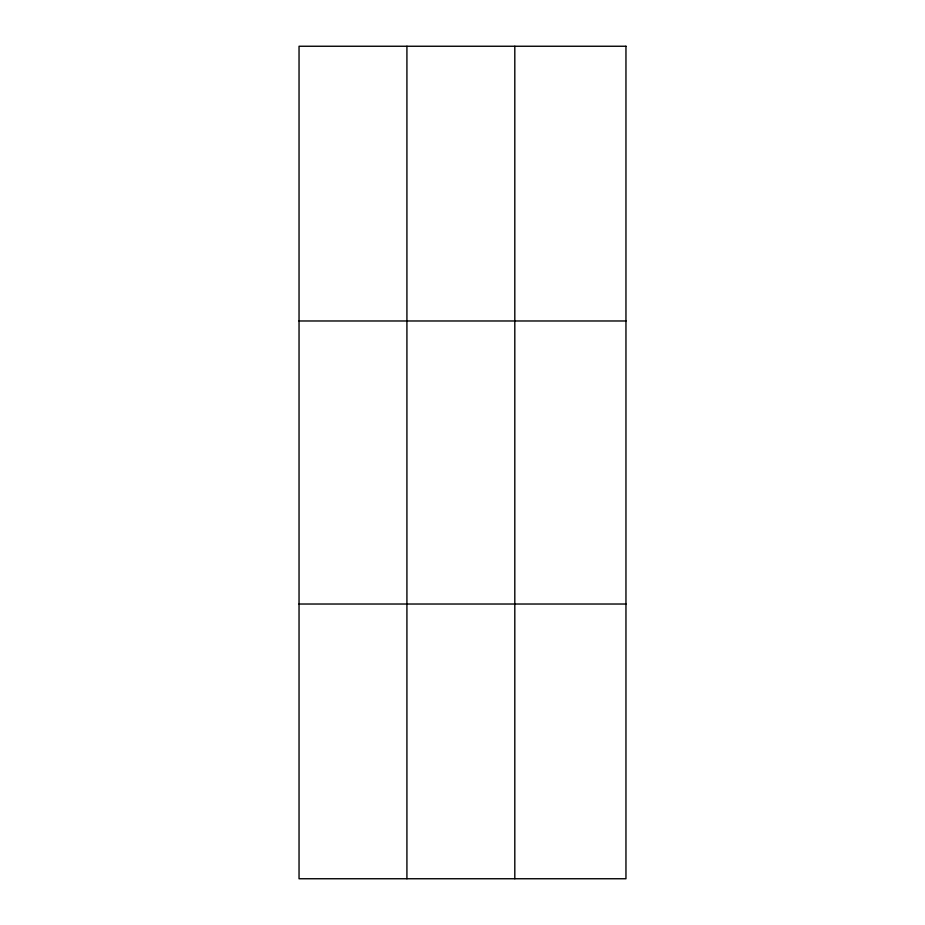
<?xml version="1.0" encoding="UTF-8"?>
<svg xmlns="http://www.w3.org/2000/svg" width="925" height="925" viewBox="0 0 925 925"><rect width="100%" height="100%" fill="white"/><g stroke="black" fill="none" stroke-linecap="round" stroke-linejoin="round"><path stroke-width="1.39" d="M406.919 878.75L406.919 46.25M514.809 878.75L514.809 46.25M299.041 320.975L625.959 320.975M299.041 604.025L625.959 604.025M625.959 46.25L625.959 878.75L299.041 878.75L299.041 46.25L625.959 46.25"/></g></svg>
